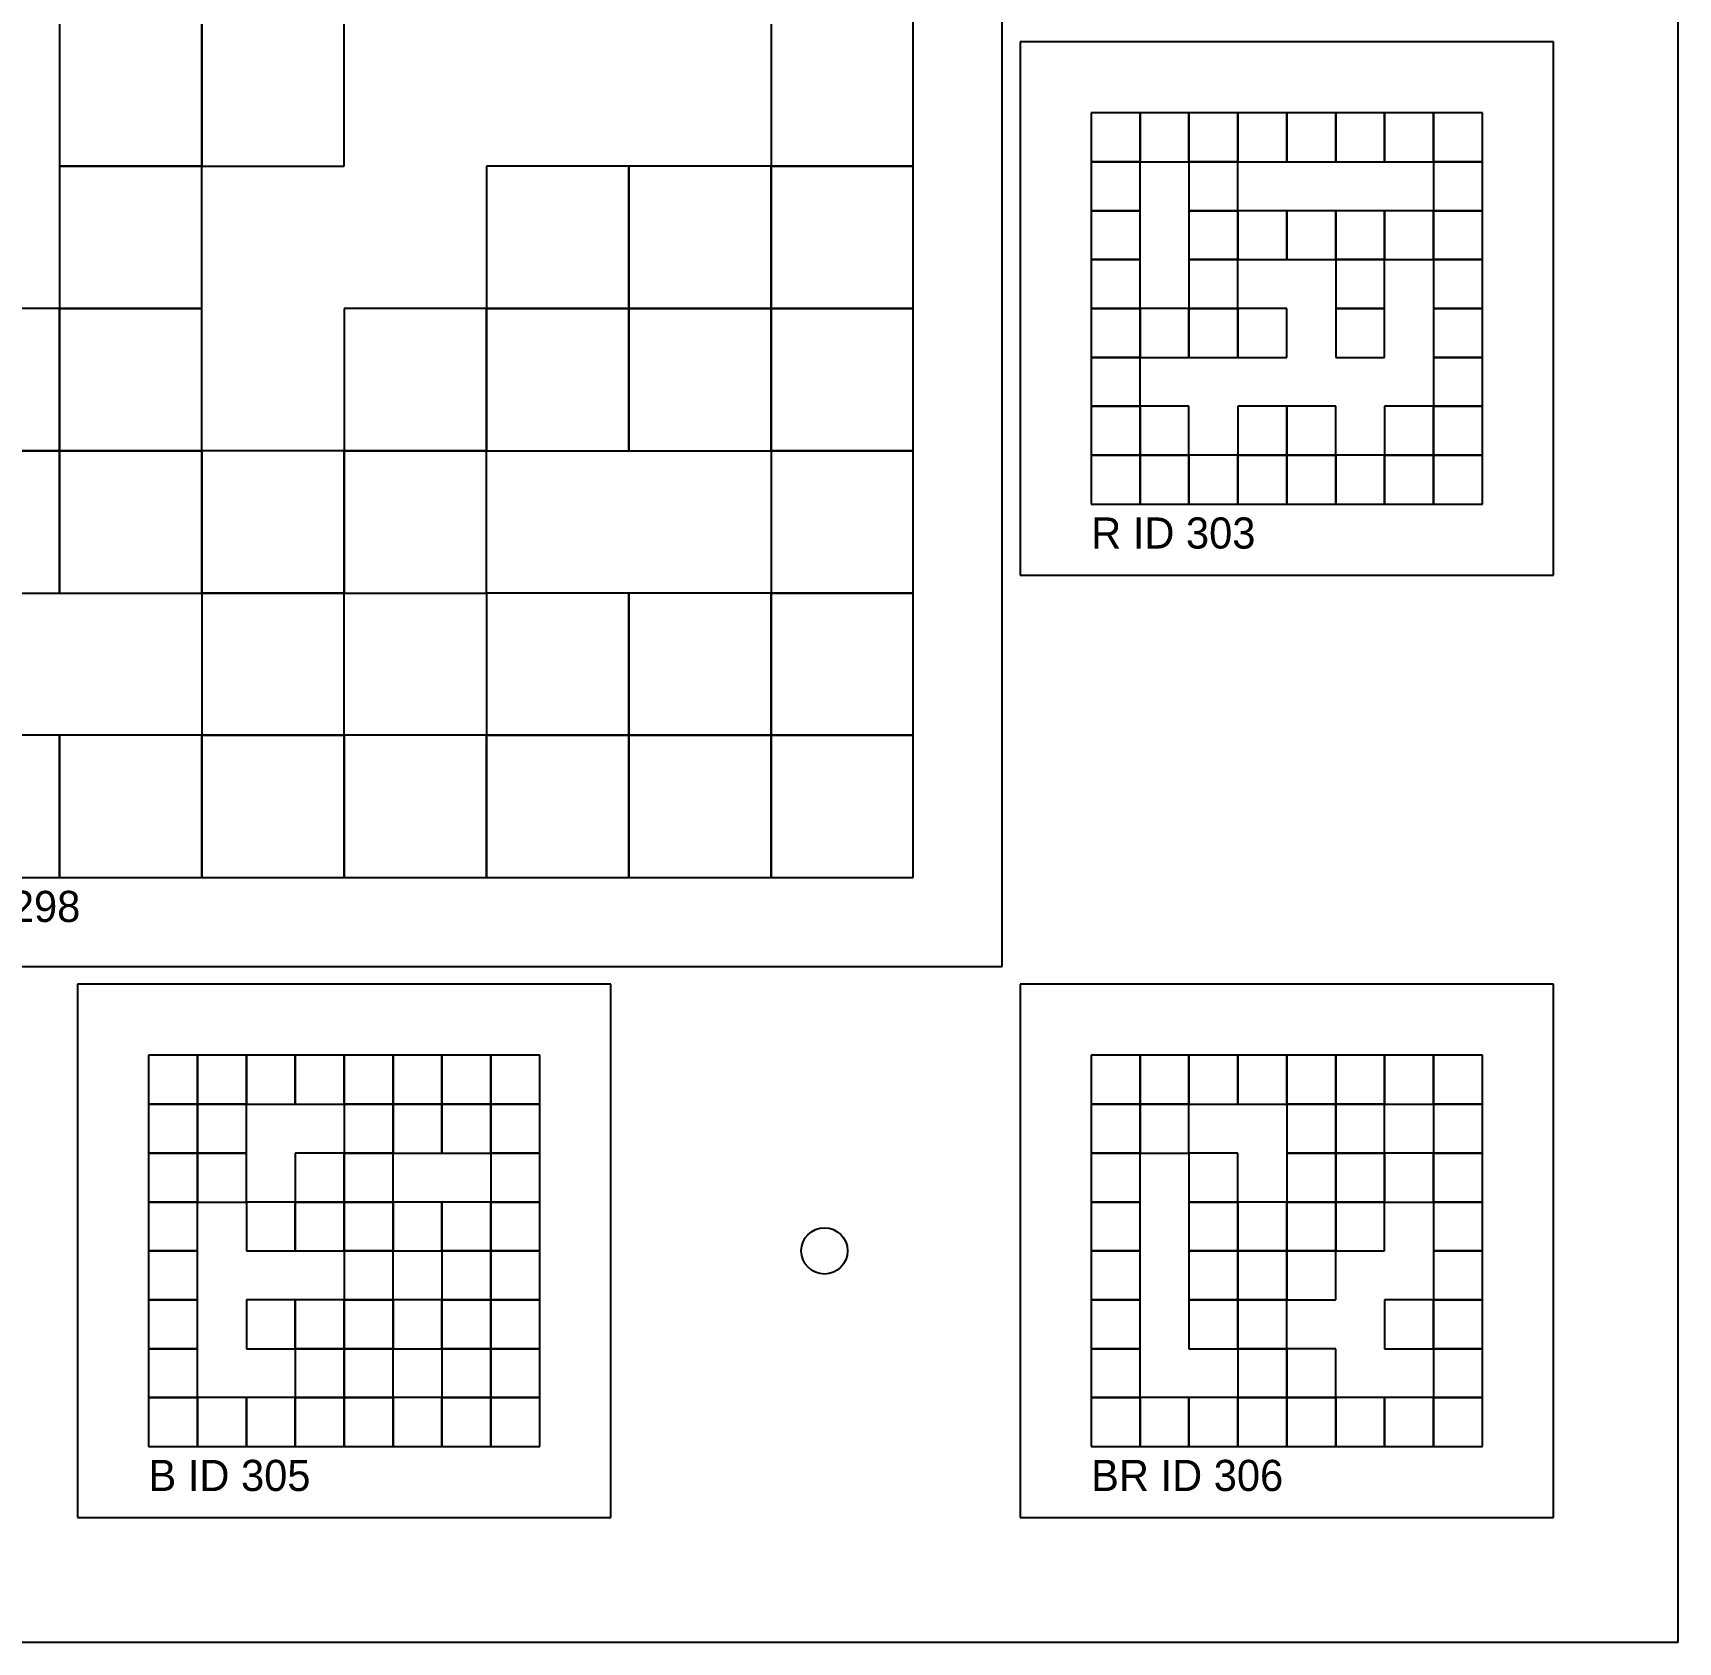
# Model space of a CAD drawing. Extents: x 0 to 1260, y -12 to 1580.
# Drawn here: x 755 to 940, y 1280 to 1461 of the extents above; entities that cross this region are included whole.
import ezdxf

# ---------------------------------------------------------------- set-up
doc = ezdxf.new("R2010")
doc.units = 0
for name, color, linetype in [('BLACK_POCKET', 7, 'CONTINUOUS'), ('CUT', 7, 'CONTINUOUS'), ('LABEL', 3, 'CONTINUOUS'), ('MOUNT_HOLE', 6, 'CONTINUOUS'), ('QUIET_ZONE', 5, 'CONTINUOUS'), ('TAG_BOUNDARY', 8, 'CONTINUOUS')]:
    doc.layers.add(name, color=color, linetype=linetype)

msp = doc.modelspace()

# ---------------------------------------------------------------- linework, layer by layer
at = {"layer": 'BLACK_POCKET'}
for p, q in [((758, 1462), (758, 1446)), ((774, 1446), (774, 1462)), ((774, 1462), (774, 1446)), ((790, 1446), (790, 1462)), ((838, 1462), (838, 1446)), ((854, 1446), (854, 1462)), ((879.5, 1452), (874, 1452)), ((874, 1452), (874, 1446.5)), ((879.5, 1446.5), (879.5, 1452)), ((885, 1452), (879.5, 1452)), ((879.5, 1452), (879.5, 1446.5)), ((885, 1446.5), (885, 1452)), ((890.5, 1452), (885, 1452)), ((885, 1452), (885, 1446.5)), ((890.5, 1446.5), (890.5, 1452)), ((896, 1452), (890.5, 1452)), ((890.5, 1452), (890.5, 1446.5)), ((896, 1446.5), (896, 1452)), ((901.5, 1452), (896, 1452)), ((896, 1452), (896, 1446.5)), ((901.5, 1446.5), (901.5, 1452)), ((907, 1452), (901.5, 1452)), ((901.5, 1452), (901.5, 1446.5)), ((907, 1446.5), (907, 1452)), ((912.5, 1452), (907, 1452)), ((907, 1452), (907, 1446.5)), ((912.5, 1446.5), (912.5, 1452)), ((918, 1452), (912.5, 1452)), ((912.5, 1452), (912.5, 1446.5)), ((918, 1446.5), (918, 1452)), ((758, 1446), (774, 1446)), ((774, 1446), (758, 1446)), ((758, 1446), (758, 1430)), ((774, 1446), (790, 1446)), ((774, 1430), (774, 1446)), ((822, 1446), (806, 1446)), ((806, 1446), (806, 1430)), ((822, 1430), (822, 1446)), ((838, 1446), (822, 1446)), ((822, 1446), (822, 1430)), ((838, 1446), (854, 1446)), ((838, 1430), (838, 1446)), ((854, 1446), (838, 1446)), ((838, 1446), (838, 1430)), ((854, 1430), (854, 1446)), ((874, 1446.5), (879.5, 1446.5)), ((879.5, 1446.5), (874, 1446.5)), ((874, 1446.5), (874, 1441)), ((879.5, 1446.5), (885, 1446.5)), ((879.5, 1441), (879.5, 1446.5)), ((885, 1446.5), (890.5, 1446.5)), ((890.5, 1446.5), (885, 1446.5)), ((885, 1446.5), (885, 1441)), ((890.5, 1446.5), (896, 1446.5)), ((890.5, 1441), (890.5, 1446.5)), ((896, 1446.5), (901.5, 1446.5)), ((901.5, 1446.5), (907, 1446.5)), ((907, 1446.5), (912.5, 1446.5)), ((912.5, 1446.5), (918, 1446.5)), ((918, 1446.5), (912.5, 1446.5)), ((912.5, 1446.5), (912.5, 1441)), ((918, 1441), (918, 1446.5)), ((874, 1441), (879.5, 1441)), ((879.5, 1441), (874, 1441)), ((874, 1441), (874, 1435.5)), ((879.5, 1435.5), (879.5, 1441)), ((885, 1441), (890.5, 1441)), ((890.5, 1441), (885, 1441)), ((885, 1441), (885, 1435.5)), ((890.5, 1435.5), (890.5, 1441)), ((896, 1441), (890.5, 1441)), ((890.5, 1441), (890.5, 1435.5)), ((896, 1435.5), (896, 1441)), ((901.5, 1441), (896, 1441)), ((896, 1441), (896, 1435.5)), ((901.5, 1435.5), (901.5, 1441)), ((907, 1441), (901.5, 1441)), ((901.5, 1441), (901.5, 1435.5)), ((907, 1435.5), (907, 1441)), ((912.5, 1441), (907, 1441)), ((907, 1441), (907, 1435.5)), ((912.5, 1441), (918, 1441)), ((912.5, 1435.5), (912.5, 1441)), ((918, 1441), (912.5, 1441)), ((912.5, 1441), (912.5, 1435.5)), ((918, 1435.5), (918, 1441)), ((874, 1435.5), (879.5, 1435.5)), ((879.5, 1435.5), (874, 1435.5)), ((874, 1435.5), (874, 1430)), ((879.5, 1430), (879.5, 1435.5)), ((885, 1435.5), (890.5, 1435.5)), ((890.5, 1435.5), (885, 1435.5)), ((885, 1435.5), (885, 1430)), ((890.5, 1435.5), (896, 1435.5)), ((890.5, 1430), (890.5, 1435.5)), ((896, 1435.5), (901.5, 1435.5)), ((901.5, 1435.5), (907, 1435.5)), ((907, 1435.5), (901.5, 1435.5)), ((901.5, 1435.5), (901.5, 1430)), ((907, 1435.5), (912.5, 1435.5)), ((907, 1430), (907, 1435.5)), ((912.5, 1435.5), (918, 1435.5)), ((918, 1435.5), (912.5, 1435.5)), ((912.5, 1435.5), (912.5, 1430)), ((918, 1430), (918, 1435.5)), ((758, 1430), (742, 1430)), ((758, 1430), (774, 1430)), ((758, 1414), (758, 1430)), ((774, 1430), (758, 1430)), ((758, 1430), (758, 1414)), ((774, 1414), (774, 1430)), ((806, 1430), (790, 1430)), ((790, 1430), (790, 1414)), ((806, 1430), (822, 1430)), ((806, 1414), (806, 1430)), ((822, 1430), (806, 1430)), ((806, 1430), (806, 1414)), ((822, 1430), (838, 1430)), ((822, 1414), (822, 1430)), ((838, 1430), (822, 1430)), ((822, 1430), (822, 1414)), ((838, 1430), (854, 1430)), ((838, 1414), (838, 1430)), ((854, 1430), (838, 1430)), ((838, 1430), (838, 1414)), ((854, 1414), (854, 1430)), ((874, 1430), (879.5, 1430)), ((879.5, 1430), (874, 1430)), ((874, 1430), (874, 1424.5)), ((879.5, 1424.5), (879.5, 1430)), ((885, 1430), (879.5, 1430)), ((879.5, 1430), (879.5, 1424.5)), ((885, 1430), (890.5, 1430)), ((885, 1424.5), (885, 1430)), ((890.5, 1430), (885, 1430)), ((885, 1430), (885, 1424.5)), ((890.5, 1424.5), (890.5, 1430)), ((896, 1430), (890.5, 1430)), ((890.5, 1430), (890.5, 1424.5)), ((896, 1424.5), (896, 1430)), ((901.5, 1430), (907, 1430)), ((907, 1430), (901.5, 1430)), ((901.5, 1430), (901.5, 1424.5)), ((907, 1424.5), (907, 1430)), ((912.5, 1430), (918, 1430)), ((918, 1430), (912.5, 1430)), ((912.5, 1430), (912.5, 1424.5)), ((918, 1424.5), (918, 1430)), ((874, 1424.5), (879.5, 1424.5)), ((879.5, 1424.5), (874, 1424.5)), ((874, 1424.5), (874, 1419)), ((879.5, 1424.5), (885, 1424.5)), ((879.5, 1419), (879.5, 1424.5)), ((885, 1424.5), (890.5, 1424.5)), ((890.5, 1424.5), (896, 1424.5)), ((901.5, 1424.5), (907, 1424.5)), ((912.5, 1424.5), (918, 1424.5)), ((918, 1424.5), (912.5, 1424.5)), ((912.5, 1424.5), (912.5, 1419)), ((918, 1419), (918, 1424.5)), ((874, 1419), (879.5, 1419)), ((879.5, 1419), (874, 1419)), ((874, 1419), (874, 1413.5)), ((879.5, 1413.5), (879.5, 1419)), ((885, 1419), (879.5, 1419)), ((879.5, 1419), (879.5, 1413.5)), ((885, 1413.5), (885, 1419)), ((896, 1419), (890.5, 1419)), ((890.5, 1419), (890.5, 1413.5)), ((896, 1413.5), (896, 1419)), ((901.5, 1419), (896, 1419)), ((896, 1419), (896, 1413.5)), ((901.5, 1413.5), (901.5, 1419)), ((912.5, 1419), (907, 1419)), ((907, 1419), (907, 1413.5)), ((912.5, 1419), (918, 1419)), ((912.5, 1413.5), (912.5, 1419)), ((918, 1419), (912.5, 1419)), ((912.5, 1419), (912.5, 1413.5)), ((918, 1413.5), (918, 1419)), ((742, 1414), (758, 1414)), ((758, 1414), (742, 1414)), ((758, 1414), (774, 1414)), ((758, 1398), (758, 1414)), ((774, 1414), (758, 1414)), ((758, 1414), (758, 1398)), ((774, 1398), (774, 1414)), ((790, 1414), (774, 1414)), ((774, 1414), (774, 1398)), ((790, 1414), (806, 1414)), ((790, 1398), (790, 1414)), ((806, 1414), (790, 1414)), ((790, 1414), (790, 1398)), ((806, 1414), (822, 1414)), ((806, 1398), (806, 1414)), ((822, 1414), (838, 1414)), ((838, 1414), (854, 1414)), ((854, 1414), (838, 1414)), ((838, 1414), (838, 1398)), ((854, 1398), (854, 1414)), ((874, 1413.5), (879.5, 1413.5)), ((879.5, 1413.5), (874, 1413.5)), ((874, 1413.5), (874, 1408)), ((879.5, 1413.5), (885, 1413.5)), ((879.5, 1408), (879.5, 1413.5)), ((885, 1413.5), (879.5, 1413.5)), ((879.5, 1413.5), (879.5, 1408)), ((885, 1408), (885, 1413.5)), ((890.5, 1413.5), (885, 1413.5)), ((885, 1413.5), (885, 1408)), ((890.5, 1413.5), (896, 1413.5)), ((890.5, 1408), (890.5, 1413.5)), ((896, 1413.5), (890.5, 1413.5)), ((890.5, 1413.5), (890.5, 1408)), ((896, 1413.5), (901.5, 1413.5)), ((896, 1408), (896, 1413.5)), ((901.5, 1413.5), (896, 1413.5)), ((896, 1413.5), (896, 1408)), ((901.5, 1408), (901.5, 1413.5)), ((907, 1413.5), (901.5, 1413.5)), ((901.5, 1413.5), (901.5, 1408)), ((907, 1413.5), (912.5, 1413.5)), ((907, 1408), (907, 1413.5)), ((912.5, 1413.5), (907, 1413.5)), ((907, 1413.5), (907, 1408)), ((912.5, 1413.5), (918, 1413.5)), ((912.5, 1408), (912.5, 1413.5)), ((918, 1413.5), (912.5, 1413.5)), ((912.5, 1413.5), (912.5, 1408)), ((918, 1408), (918, 1413.5)), ((874, 1408), (879.5, 1408)), ((879.5, 1408), (885, 1408)), ((885, 1408), (890.5, 1408)), ((890.5, 1408), (896, 1408)), ((896, 1408), (901.5, 1408)), ((901.5, 1408), (907, 1408)), ((907, 1408), (912.5, 1408)), ((912.5, 1408), (918, 1408)), ((742, 1398), (758, 1398)), ((758, 1398), (774, 1398)), ((774, 1398), (790, 1398)), ((790, 1398), (774, 1398)), ((774, 1398), (774, 1382)), ((790, 1398), (806, 1398)), ((790, 1382), (790, 1398)), ((822, 1398), (806, 1398)), ((806, 1398), (806, 1382)), ((822, 1382), (822, 1398)), ((838, 1398), (822, 1398)), ((822, 1398), (822, 1382)), ((838, 1398), (854, 1398)), ((838, 1382), (838, 1398)), ((854, 1398), (838, 1398)), ((838, 1398), (838, 1382)), ((854, 1382), (854, 1398)), ((758, 1382), (742, 1382)), ((758, 1366), (758, 1382)), ((774, 1382), (758, 1382)), ((758, 1382), (758, 1366)), ((774, 1382), (790, 1382)), ((774, 1366), (774, 1382)), ((790, 1382), (774, 1382)), ((774, 1382), (774, 1366)), ((790, 1366), (790, 1382)), ((806, 1382), (790, 1382)), ((790, 1382), (790, 1366)), ((806, 1382), (822, 1382)), ((806, 1366), (806, 1382)), ((822, 1382), (806, 1382)), ((806, 1382), (806, 1366)), ((822, 1382), (838, 1382)), ((822, 1366), (822, 1382)), ((838, 1382), (822, 1382)), ((822, 1382), (822, 1366)), ((838, 1382), (854, 1382)), ((838, 1366), (838, 1382)), ((854, 1382), (838, 1382)), ((838, 1382), (838, 1366)), ((854, 1366), (854, 1382)), ((742, 1366), (758, 1366)), ((758, 1366), (774, 1366)), ((774, 1366), (790, 1366)), ((790, 1366), (806, 1366)), ((806, 1366), (822, 1366)), ((822, 1366), (838, 1366)), ((838, 1366), (854, 1366)), ((773.5, 1346), (768, 1346)), ((768, 1346), (768, 1340.5)), ((773.5, 1340.5), (773.5, 1346)), ((779, 1346), (773.5, 1346)), ((773.5, 1346), (773.5, 1340.5)), ((779, 1340.5), (779, 1346)), ((784.5, 1346), (779, 1346)), ((779, 1346), (779, 1340.5)), ((784.5, 1340.5), (784.5, 1346)), ((790, 1346), (784.5, 1346)), ((784.5, 1346), (784.5, 1340.5)), ((790, 1340.5), (790, 1346)), ((795.5, 1346), (790, 1346)), ((790, 1346), (790, 1340.5)), ((795.5, 1340.5), (795.5, 1346)), ((801, 1346), (795.5, 1346)), ((795.5, 1346), (795.5, 1340.5)), ((801, 1340.5), (801, 1346)), ((806.5, 1346), (801, 1346)), ((801, 1346), (801, 1340.5)), ((806.5, 1340.5), (806.5, 1346)), ((812, 1346), (806.5, 1346)), ((806.5, 1346), (806.5, 1340.5)), ((812, 1340.5), (812, 1346)), ((879.5, 1346), (874, 1346)), ((874, 1346), (874, 1340.5)), ((879.5, 1340.5), (879.5, 1346)), ((885, 1346), (879.5, 1346)), ((879.5, 1346), (879.5, 1340.5)), ((885, 1340.5), (885, 1346)), ((890.5, 1346), (885, 1346)), ((885, 1346), (885, 1340.5)), ((890.5, 1340.5), (890.5, 1346)), ((896, 1346), (890.5, 1346)), ((890.5, 1346), (890.5, 1340.5)), ((896, 1340.5), (896, 1346)), ((901.5, 1346), (896, 1346)), ((896, 1346), (896, 1340.5)), ((901.5, 1340.5), (901.5, 1346)), ((907, 1346), (901.5, 1346)), ((901.5, 1346), (901.5, 1340.5)), ((907, 1340.5), (907, 1346)), ((912.5, 1346), (907, 1346)), ((907, 1346), (907, 1340.5)), ((912.5, 1340.5), (912.5, 1346)), ((918, 1346), (912.5, 1346)), ((912.5, 1346), (912.5, 1340.5)), ((918, 1340.5), (918, 1346)), ((768, 1340.5), (773.5, 1340.5)), ((773.5, 1340.5), (768, 1340.5)), ((768, 1340.5), (768, 1335)), ((773.5, 1340.5), (779, 1340.5)), ((773.5, 1335), (773.5, 1340.5)), ((779, 1340.5), (773.5, 1340.5)), ((773.5, 1340.5), (773.5, 1335)), ((779, 1340.5), (784.5, 1340.5)), ((779, 1335), (779, 1340.5)), ((784.5, 1340.5), (790, 1340.5)), ((790, 1340.5), (795.5, 1340.5)), ((795.5, 1340.5), (790, 1340.5)), ((790, 1340.5), (790, 1335)), ((795.5, 1340.5), (801, 1340.5)), ((795.5, 1335), (795.5, 1340.5)), ((801, 1340.5), (795.5, 1340.5)), ((795.5, 1340.5), (795.5, 1335)), ((801, 1340.5), (806.5, 1340.5)), ((801, 1335), (801, 1340.5)), ((806.5, 1340.5), (801, 1340.5)), ((801, 1340.5), (801, 1335)), ((806.5, 1340.5), (812, 1340.5)), ((806.5, 1335), (806.5, 1340.5)), ((812, 1340.5), (806.5, 1340.5)), ((806.5, 1340.5), (806.5, 1335)), ((812, 1335), (812, 1340.5)), ((874, 1340.5), (879.5, 1340.5)), ((879.5, 1340.5), (874, 1340.5)), ((874, 1340.5), (874, 1335)), ((879.5, 1340.5), (885, 1340.5)), ((879.5, 1335), (879.5, 1340.5)), ((885, 1340.5), (879.5, 1340.5)), ((879.5, 1340.5), (879.5, 1335)), ((885, 1340.5), (890.5, 1340.5)), ((885, 1335), (885, 1340.5)), ((890.5, 1340.5), (896, 1340.5)), ((896, 1340.5), (901.5, 1340.5)), ((901.5, 1340.5), (896, 1340.5)), ((896, 1340.5), (896, 1335)), ((901.5, 1340.5), (907, 1340.5)), ((901.5, 1335), (901.5, 1340.5)), ((907, 1340.5), (901.5, 1340.5)), ((901.5, 1340.5), (901.5, 1335)), ((907, 1340.5), (912.5, 1340.5)), ((907, 1335), (907, 1340.5)), ((912.5, 1340.5), (918, 1340.5)), ((918, 1340.5), (912.5, 1340.5)), ((912.5, 1340.5), (912.5, 1335)), ((918, 1335), (918, 1340.5)), ((768, 1335), (773.5, 1335)), ((773.5, 1335), (768, 1335)), ((768, 1335), (768, 1329.5)), ((773.5, 1335), (779, 1335)), ((773.5, 1329.5), (773.5, 1335)), ((779, 1335), (773.5, 1335)), ((773.5, 1335), (773.5, 1329.5)), ((779, 1329.5), (779, 1335)), ((790, 1335), (784.5, 1335)), ((784.5, 1335), (784.5, 1329.5)), ((790, 1335), (795.5, 1335)), ((790, 1329.5), (790, 1335)), ((795.5, 1335), (790, 1335)), ((790, 1335), (790, 1329.5)), ((795.5, 1335), (801, 1335)), ((795.5, 1329.5), (795.5, 1335)), ((801, 1335), (806.5, 1335)), ((806.5, 1335), (812, 1335)), ((812, 1335), (806.5, 1335)), ((806.5, 1335), (806.5, 1329.5)), ((812, 1329.5), (812, 1335)), ((874, 1335), (879.5, 1335)), ((879.5, 1335), (874, 1335)), ((874, 1335), (874, 1329.5)), ((879.5, 1335), (885, 1335)), ((879.5, 1329.5), (879.5, 1335)), ((890.5, 1335), (885, 1335)), ((885, 1335), (885, 1329.5)), ((890.5, 1329.5), (890.5, 1335)), ((896, 1335), (901.5, 1335)), ((901.5, 1335), (896, 1335)), ((896, 1335), (896, 1329.5)), ((901.5, 1335), (907, 1335)), ((901.5, 1329.5), (901.5, 1335)), ((907, 1335), (901.5, 1335)), ((901.5, 1335), (901.5, 1329.5)), ((907, 1329.5), (907, 1335)), ((912.5, 1335), (907, 1335)), ((907, 1335), (907, 1329.5)), ((912.5, 1335), (918, 1335)), ((912.5, 1329.5), (912.5, 1335)), ((918, 1335), (912.5, 1335)), ((912.5, 1335), (912.5, 1329.5)), ((918, 1329.5), (918, 1335)), ((768, 1329.5), (773.5, 1329.5)), ((773.5, 1329.5), (768, 1329.5)), ((768, 1329.5), (768, 1324)), ((773.5, 1329.5), (779, 1329.5)), ((773.5, 1324), (773.5, 1329.5)), ((784.5, 1329.5), (779, 1329.5)), ((779, 1329.5), (779, 1324)), ((784.5, 1329.5), (790, 1329.5)), ((784.5, 1324), (784.5, 1329.5)), ((790, 1329.5), (784.5, 1329.5)), ((784.5, 1329.5), (784.5, 1324)), ((790, 1329.5), (795.5, 1329.5)), ((790, 1324), (790, 1329.5)), ((795.5, 1329.5), (790, 1329.5)), ((790, 1329.5), (790, 1324)), ((795.5, 1324), (795.5, 1329.5)), ((801, 1329.5), (795.5, 1329.5)), ((795.5, 1329.5), (795.5, 1324)), ((801, 1324), (801, 1329.5)), ((806.5, 1329.5), (801, 1329.5)), ((801, 1329.5), (801, 1324)), ((806.5, 1329.5), (812, 1329.5)), ((806.5, 1324), (806.5, 1329.5)), ((812, 1329.5), (806.5, 1329.5)), ((806.5, 1329.5), (806.5, 1324)), ((812, 1324), (812, 1329.5)), ((874, 1329.5), (879.5, 1329.5)), ((879.5, 1329.5), (874, 1329.5)), ((874, 1329.5), (874, 1324)), ((879.5, 1324), (879.5, 1329.5)), ((885, 1329.5), (890.5, 1329.5)), ((890.5, 1329.5), (885, 1329.5)), ((885, 1329.5), (885, 1324)), ((890.5, 1324), (890.5, 1329.5)), ((896, 1329.5), (890.5, 1329.5)), ((890.5, 1329.5), (890.5, 1324)), ((896, 1329.5), (901.5, 1329.5)), ((896, 1324), (896, 1329.5)), ((901.5, 1329.5), (896, 1329.5)), ((896, 1329.5), (896, 1324)), ((901.5, 1329.5), (907, 1329.5)), ((901.5, 1324), (901.5, 1329.5)), ((907, 1329.5), (901.5, 1329.5)), ((901.5, 1329.5), (901.5, 1324)), ((907, 1329.5), (912.5, 1329.5)), ((907, 1324), (907, 1329.5)), ((912.5, 1329.5), (918, 1329.5)), ((918, 1329.5), (912.5, 1329.5)), ((912.5, 1329.5), (912.5, 1324)), ((918, 1324), (918, 1329.5)), ((768, 1324), (773.5, 1324)), ((773.5, 1324), (768, 1324)), ((768, 1324), (768, 1318.5)), ((773.5, 1318.5), (773.5, 1324)), ((779, 1324), (784.5, 1324)), ((784.5, 1324), (790, 1324)), ((790, 1324), (795.5, 1324)), ((795.5, 1324), (790, 1324)), ((790, 1324), (790, 1318.5)), ((795.5, 1324), (801, 1324)), ((795.5, 1318.5), (795.5, 1324)), ((801, 1324), (806.5, 1324)), ((806.5, 1324), (801, 1324)), ((801, 1324), (801, 1318.5)), ((806.5, 1324), (812, 1324)), ((806.5, 1318.5), (806.5, 1324)), ((812, 1324), (806.5, 1324)), ((806.5, 1324), (806.5, 1318.5)), ((812, 1318.5), (812, 1324)), ((874, 1324), (879.5, 1324)), ((879.5, 1324), (874, 1324)), ((874, 1324), (874, 1318.5)), ((879.5, 1318.5), (879.5, 1324)), ((885, 1324), (890.5, 1324)), ((890.5, 1324), (885, 1324)), ((885, 1324), (885, 1318.5)), ((890.5, 1324), (896, 1324)), ((890.5, 1318.5), (890.5, 1324)), ((896, 1324), (890.5, 1324)), ((890.5, 1324), (890.5, 1318.5)), ((896, 1324), (901.5, 1324)), ((896, 1318.5), (896, 1324)), ((901.5, 1324), (896, 1324)), ((896, 1324), (896, 1318.5)), ((901.5, 1324), (907, 1324)), ((901.5, 1318.5), (901.5, 1324)), ((912.5, 1324), (918, 1324)), ((918, 1324), (912.5, 1324)), ((912.5, 1324), (912.5, 1318.5)), ((918, 1318.5), (918, 1324)), ((768, 1318.5), (773.5, 1318.5)), ((773.5, 1318.5), (768, 1318.5)), ((768, 1318.5), (768, 1313)), ((773.5, 1313), (773.5, 1318.5)), ((784.5, 1318.5), (779, 1318.5)), ((779, 1318.5), (779, 1313)), ((784.5, 1313), (784.5, 1318.5)), ((790, 1318.5), (784.5, 1318.5)), ((784.5, 1318.5), (784.5, 1313)), ((790, 1318.5), (795.5, 1318.5)), ((790, 1313), (790, 1318.5)), ((795.5, 1318.5), (790, 1318.5)), ((790, 1318.5), (790, 1313)), ((795.5, 1313), (795.5, 1318.5)), ((801, 1318.5), (795.5, 1318.5)), ((795.5, 1318.5), (795.5, 1313)), ((801, 1318.5), (806.5, 1318.5)), ((801, 1313), (801, 1318.5)), ((806.5, 1318.5), (801, 1318.5)), ((801, 1318.5), (801, 1313)), ((806.5, 1318.5), (812, 1318.5)), ((806.5, 1313), (806.5, 1318.5)), ((812, 1318.5), (806.5, 1318.5)), ((806.5, 1318.5), (806.5, 1313)), ((812, 1313), (812, 1318.5)), ((874, 1318.5), (879.5, 1318.5)), ((879.5, 1318.5), (874, 1318.5)), ((874, 1318.5), (874, 1313)), ((879.5, 1313), (879.5, 1318.5)), ((885, 1318.5), (890.5, 1318.5)), ((890.5, 1318.5), (885, 1318.5)), ((885, 1318.5), (885, 1313)), ((890.5, 1318.5), (896, 1318.5)), ((890.5, 1313), (890.5, 1318.5)), ((896, 1318.5), (890.5, 1318.5)), ((890.5, 1318.5), (890.5, 1313)), ((896, 1318.5), (901.5, 1318.5)), ((896, 1313), (896, 1318.5)), ((912.5, 1318.5), (907, 1318.5)), ((907, 1318.5), (907, 1313)), ((912.5, 1318.5), (918, 1318.5)), ((912.5, 1313), (912.5, 1318.5)), ((918, 1318.5), (912.5, 1318.5)), ((912.5, 1318.5), (912.5, 1313)), ((918, 1313), (918, 1318.5)), ((768, 1313), (773.5, 1313)), ((773.5, 1313), (768, 1313)), ((768, 1313), (768, 1307.5)), ((773.5, 1307.5), (773.5, 1313)), ((779, 1313), (784.5, 1313)), ((784.5, 1313), (790, 1313)), ((790, 1313), (784.5, 1313)), ((784.5, 1313), (784.5, 1307.5)), ((790, 1313), (795.5, 1313)), ((790, 1307.5), (790, 1313)), ((795.5, 1313), (790, 1313)), ((790, 1313), (790, 1307.5)), ((795.5, 1313), (801, 1313)), ((795.5, 1307.5), (795.5, 1313)), ((801, 1313), (806.5, 1313)), ((806.5, 1313), (801, 1313)), ((801, 1313), (801, 1307.5)), ((806.5, 1313), (812, 1313)), ((806.5, 1307.5), (806.5, 1313)), ((812, 1313), (806.5, 1313)), ((806.5, 1313), (806.5, 1307.5)), ((812, 1307.5), (812, 1313)), ((874, 1313), (879.5, 1313)), ((879.5, 1313), (874, 1313)), ((874, 1313), (874, 1307.5)), ((879.5, 1307.5), (879.5, 1313)), ((885, 1313), (890.5, 1313)), ((890.5, 1313), (896, 1313)), ((896, 1313), (890.5, 1313)), ((890.5, 1313), (890.5, 1307.5)), ((896, 1307.5), (896, 1313)), ((901.5, 1313), (896, 1313)), ((896, 1313), (896, 1307.5)), ((901.5, 1307.5), (901.5, 1313)), ((907, 1313), (912.5, 1313)), ((912.5, 1313), (918, 1313)), ((918, 1313), (912.5, 1313)), ((912.5, 1313), (912.5, 1307.5)), ((918, 1307.5), (918, 1313)), ((768, 1307.5), (773.5, 1307.5)), ((773.5, 1307.5), (768, 1307.5)), ((768, 1307.5), (768, 1302)), ((773.5, 1302), (773.5, 1307.5)), ((779, 1307.5), (773.5, 1307.5)), ((773.5, 1307.5), (773.5, 1302)), ((779, 1302), (779, 1307.5)), ((784.5, 1307.5), (779, 1307.5)), ((779, 1307.5), (779, 1302)), ((784.5, 1307.5), (790, 1307.5)), ((784.5, 1302), (784.5, 1307.5)), ((790, 1307.5), (784.5, 1307.5)), ((784.5, 1307.5), (784.5, 1302)), ((790, 1307.5), (795.5, 1307.5)), ((790, 1302), (790, 1307.5)), ((795.5, 1307.5), (790, 1307.5)), ((790, 1307.5), (790, 1302)), ((795.5, 1302), (795.5, 1307.5)), ((801, 1307.5), (795.5, 1307.5)), ((795.5, 1307.5), (795.5, 1302)), ((801, 1307.5), (806.5, 1307.5)), ((801, 1302), (801, 1307.5)), ((806.5, 1307.5), (801, 1307.5)), ((801, 1307.5), (801, 1302)), ((806.5, 1307.5), (812, 1307.5)), ((806.5, 1302), (806.5, 1307.5)), ((812, 1307.5), (806.5, 1307.5)), ((806.5, 1307.5), (806.5, 1302)), ((812, 1302), (812, 1307.5)), ((874, 1307.5), (879.5, 1307.5)), ((879.5, 1307.5), (874, 1307.5)), ((874, 1307.5), (874, 1302)), ((879.5, 1302), (879.5, 1307.5)), ((885, 1307.5), (879.5, 1307.5)), ((879.5, 1307.5), (879.5, 1302)), ((885, 1302), (885, 1307.5)), ((890.5, 1307.5), (885, 1307.5)), ((885, 1307.5), (885, 1302)), ((890.5, 1307.5), (896, 1307.5)), ((890.5, 1302), (890.5, 1307.5)), ((896, 1307.5), (890.5, 1307.5)), ((890.5, 1307.5), (890.5, 1302)), ((896, 1307.5), (901.5, 1307.5)), ((896, 1302), (896, 1307.5)), ((901.5, 1307.5), (896, 1307.5)), ((896, 1307.5), (896, 1302)), ((901.5, 1302), (901.5, 1307.5)), ((907, 1307.5), (901.5, 1307.5)), ((901.5, 1307.5), (901.5, 1302)), ((907, 1302), (907, 1307.5)), ((912.5, 1307.5), (907, 1307.5)), ((907, 1307.5), (907, 1302)), ((912.5, 1307.5), (918, 1307.5)), ((912.5, 1302), (912.5, 1307.5)), ((918, 1307.5), (912.5, 1307.5)), ((912.5, 1307.5), (912.5, 1302)), ((918, 1302), (918, 1307.5)), ((768, 1302), (773.5, 1302)), ((773.5, 1302), (779, 1302)), ((779, 1302), (784.5, 1302)), ((784.5, 1302), (790, 1302)), ((790, 1302), (795.5, 1302)), ((795.5, 1302), (801, 1302)), ((801, 1302), (806.5, 1302)), ((806.5, 1302), (812, 1302)), ((874, 1302), (879.5, 1302)), ((879.5, 1302), (885, 1302)), ((885, 1302), (890.5, 1302)), ((890.5, 1302), (896, 1302)), ((896, 1302), (901.5, 1302)), ((901.5, 1302), (907, 1302)), ((907, 1302), (912.5, 1302)), ((912.5, 1302), (918, 1302))]:
    msp.add_line(p, q, dxfattribs=at)
at = {"layer": 'CUT'}
for p, q in [((940, 1280), (940, 1580)), ((640, 1280), (940, 1280))]:
    msp.add_line(p, q, dxfattribs=at)
at = {"layer": 'MOUNT_HOLE'}
msp.add_circle((844, 1324), 2.6, dxfattribs=at)
at = {"layer": 'QUIET_ZONE'}
for p, q in [((864, 1356), (864, 1504)), ((926, 1460), (866, 1460)), ((866, 1460), (866, 1400)), ((926, 1400), (926, 1460)), ((866, 1400), (926, 1400)), ((716, 1356), (864, 1356)), ((820, 1354), (760, 1354)), ((760, 1354), (760, 1294)), ((820, 1294), (820, 1354)), ((926, 1354), (866, 1354)), ((866, 1354), (866, 1294)), ((926, 1294), (926, 1354)), ((760, 1294), (820, 1294)), ((866, 1294), (926, 1294))]:
    msp.add_line(p, q, dxfattribs=at)
at = {"layer": 'TAG_BOUNDARY'}
for p, q in [((854, 1366), (854, 1494)), ((918, 1452), (874, 1452)), ((874, 1452), (874, 1408)), ((918, 1408), (918, 1452)), ((874, 1408), (918, 1408)), ((726, 1366), (854, 1366)), ((812, 1346), (768, 1346)), ((768, 1346), (768, 1302)), ((812, 1302), (812, 1346)), ((918, 1346), (874, 1346)), ((874, 1346), (874, 1302)), ((918, 1302), (918, 1346)), ((768, 1302), (812, 1302)), ((874, 1302), (918, 1302))]:
    msp.add_line(p, q, dxfattribs=at)

# ---------------------------------------------------------------- texts
at = {"layer": 'LABEL'}
for s, p in [('R ID 303', (874, 1403)), ('CENTER ID 298', (726, 1361)), ('B ID 305', (768, 1297)), ('BR ID 306', (874, 1297))]:
    msp.add_text(s, height=3.5, dxfattribs=at).set_placement(p)

doc.saveas('drawing.dxf')
